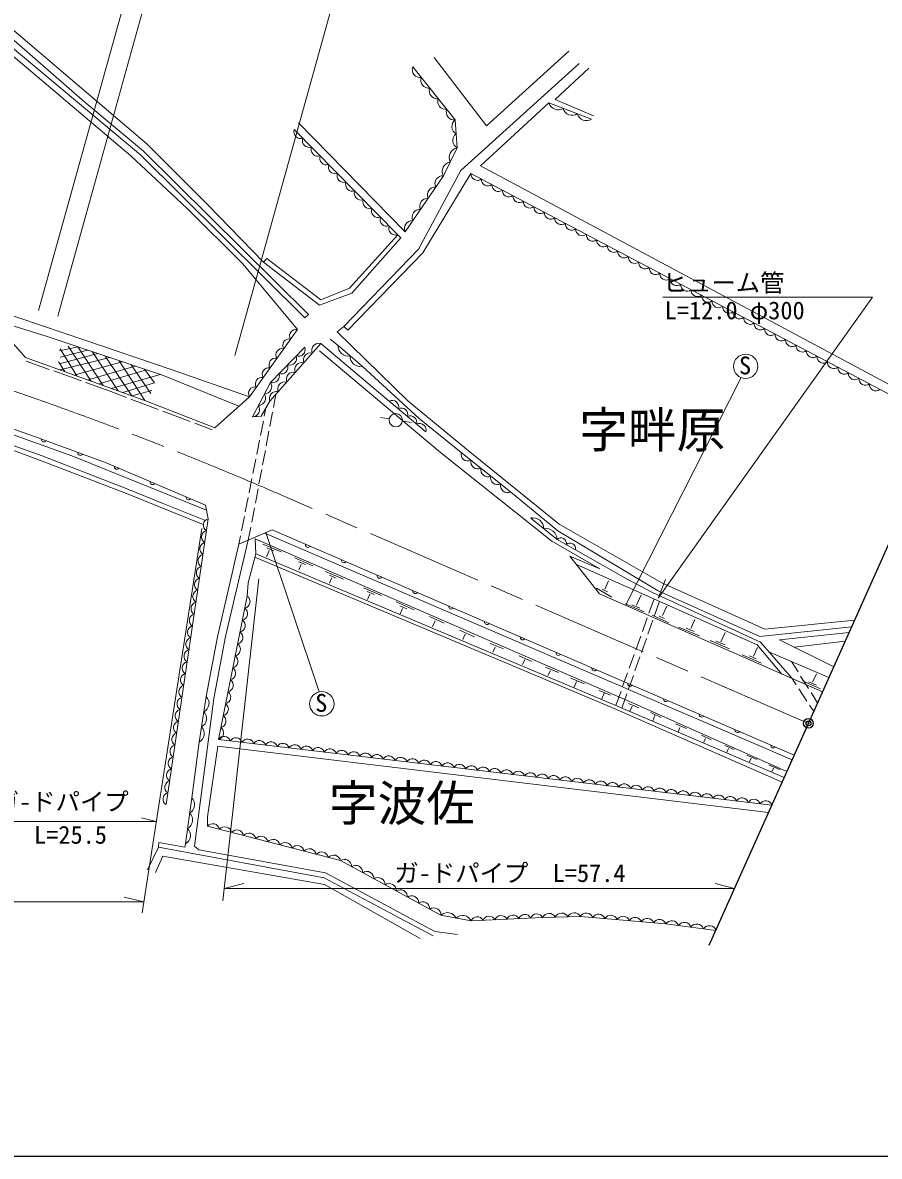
# Model space of a CAD drawing. Units: millimetres, scale not verified. Extents: x 40000 to 680000, y 20000 to 380000.
# Drawn here: x 474614 to 562552, y 205000 to 321313 of the extents above; entities that cross this region are included whole.
import ezdxf
from ezdxf.enums import TextEntityAlignment as Align

# ---------------------------------------------------------------- set-up
doc = ezdxf.new("R2010")
doc.units = ezdxf.units.MM
doc.header["$LTSCALE"] = 1000
doc.header["$PDMODE"] = 32
doc.header["$PDSIZE"] = 500
doc.linetypes.add('CHAIN', pattern=[18.5, 12, -1.5, 3.5, -1.5])
for name, color, linetype, lineweight in [('M-BGD', 7, 'Continuous', 13), ('M-BMK', 2, 'CHAIN', 13), ('M-BMK-SRVR', 3, 'Continuous', 25), ('M-STR-HTXT', 7, 'Continuous', 13), ('M-TTL-BAND', 7, 'Continuous', 25)]:
    doc.layers.add(name, color=color, linetype=linetype, lineweight=lineweight)
doc.layers.add('M-OTRS', color=6, linetype='Continuous')
doc.styles.add('ＭＳ ゴシック', font='')
doc.styles.get('ＭＳ ゴシック').set_extended_font_data('MS Gothic')

msp = doc.modelspace()

# ---------------------------------------------------------------- linework, layer by layer
at = {"layer": 'M-BGD'}
for p, q in [((469936, 322738), (480992, 313144)), ((487393, 308837), (471123, 322685)), ((470370, 320615), (485713, 307650)), ((486726, 307737), (470894, 320959)), ((522239, 310741), (516871, 317724)), ((522239, 310741), (530688, 318397)), ((519608, 306132), (531746, 317111)), ((532733, 316662), (529280, 313439)), ((480992, 313144), (487005, 308136)), ((521622, 306635), (528640, 313073)), ((528640, 313073), (533006, 311414)), ((529280, 313439), (533215, 311751)), ((513891, 299854), (502915, 311040)), ((502498, 310348), (513121, 299561)), ((487393, 308837), (493601, 302674)), ((485713, 307650), (491500, 302237)), ((503581, 291013), (486726, 307737)), ((487005, 308136), (503959, 291355)), ((519608, 306132), (515250, 298071)), ((569420, 281061), (521622, 306635)), ((515699, 297682), (520633, 305847)), ((520633, 305847), (569069, 280275)), ((493601, 302674), (499332, 296748)), ((491500, 302237), (497206, 296583)), ((508176, 294081), (513121, 299561)), ((513431, 299242), (508397, 293549)), ((513121, 299561), (513431, 299242)), ((465192, 297839), (474915, 286961)), ((515250, 298071), (507570, 290142)), ((499332, 296748), (499686, 297111)), ((505074, 292335), (499332, 296748)), ((499686, 297111), (505225, 292875)), ((508009, 289757), (515699, 297682)), ((497206, 296583), (502815, 289828)), ((508397, 293549), (505074, 292335)), ((505225, 292875), (508176, 294081)), ((470001, 292459), (481006, 288722)), ((477123, 289124), (471378, 290918)), ((503959, 291355), (503581, 291013)), ((502815, 289828), (497891, 282941)), ((506906, 289610), (507570, 290142)), ((507570, 290142), (508009, 289757)), ((488954, 285132), (477123, 289124)), ((481006, 288722), (489870, 285718)), ((506195, 288857), (507003, 288193)), ((514163, 282525), (506906, 289610)), ((478397, 287645), (480277, 288060)), ((482331, 287367), (478397, 286310)), ((481263, 287727), (478463, 286994)), ((480185, 285067), (478479, 287841)), ((481654, 284538), (479277, 288134)), ((482894, 284093), (480277, 288060)), ((484411, 283547), (481751, 287563)), ((505221, 288405), (499984, 282463)), ((517510, 277200), (505098, 287638)), ((505221, 288405), (512247, 282490)), ((507003, 288193), (509455, 286059)), ((474915, 286961), (487343, 282493)), ((477351, 285745), (474985, 286600)), ((478945, 285512), (478283, 286522)), ((483556, 286954), (478474, 285682)), ((479918, 285163), (484834, 286522)), ((485831, 283037), (483082, 287113)), ((487158, 282559), (484536, 286623)), ((487775, 283266), (485760, 286210)), ((480642, 284555), (477821, 285575)), ((481323, 284657), (486160, 286075)), ((482467, 284246), (487321, 285683)), ((483722, 283795), (488721, 285211)), ((488149, 284373), (487107, 285755)), ((496821, 281982), (488954, 285132)), ((489870, 285718), (497891, 282941)), ((509455, 286059), (515330, 280706)), ((483479, 283530), (481112, 284385)), ((484903, 283370), (488149, 284373)), ((548361, 284892), (536485, 261526)), ((485263, 282857), (483479, 283530)), ((488538, 281624), (485731, 282681)), ((485831, 283037), (487872, 283559)), ((494335, 279755), (497891, 282941)), ((500363, 281841), (500617, 283182)), ((487343, 282493), (494335, 279755)), ((499984, 282463), (499084, 280955)), ((499417, 280933), (499589, 281802)), ((515995, 279320), (512247, 282490)), ((520165, 277541), (514163, 282525)), ((479646, 276866), (467827, 281091)), ((491814, 280390), (489006, 281448)), ((499084, 280955), (498190, 280878)), ((499027, 278971), (499319, 280442)), ((499990, 279877), (500270, 281350)), ((511348, 280816), (512250, 280666)), ((513610, 280438), (514512, 280288)), ((515330, 280706), (519624, 277211)), ((494066, 279542), (492282, 280214)), ((499618, 277912), (499897, 279385)), ((470013, 278768), (476453, 276389)), ((470188, 279144), (476600, 276877)), ((498637, 277010), (498930, 278481)), ((476600, 276877), (485412, 273459)), ((493477, 271280), (479646, 276866)), ((499245, 275947), (499525, 277420)), ((528930, 268116), (517510, 277200)), ((519624, 277211), (524688, 273164)), ((529676, 269844), (520165, 277541)), ((485269, 273019), (476453, 276389)), ((498248, 275048), (498540, 276519)), ((497858, 273086), (498150, 274557)), ((498872, 273982), (499152, 275455)), ((489116, 271954), (485412, 273459)), ((498500, 272017), (498779, 273490)), ((493134, 269822), (485269, 273019)), ((497468, 271125), (497761, 272596)), ((524688, 273164), (529563, 269191)), ((493385, 270251), (489116, 271954)), ((493371, 271812), (493650, 270417)), ((498127, 270052), (498406, 271525)), ((493650, 270417), (489329, 241082)), ((497079, 269163), (497371, 270634)), ((493000, 269431), (486865, 229995)), ((500216, 269266), (496809, 267804)), ((497779, 268220), (498034, 269560)), ((553606, 245689), (499475, 268948)), ((505036, 252646), (499572, 268989)), ((500216, 269266), (553821, 246168)), ((529563, 269191), (539832, 263023)), ((540210, 263830), (529676, 269844)), ((496809, 267804), (494598, 258298)), ((495436, 258328), (497779, 268220)), ((496809, 267804), (496981, 268672)), ((498484, 268348), (537130, 251560)), ((498546, 266817), (498484, 268348)), ((499275, 267810), (501136, 267006)), ((533855, 265284), (528930, 268116)), ((497749, 263826), (498546, 266817)), ((535324, 250939), (498453, 266467)), ((498546, 266817), (535506, 251246)), ((499925, 267142), (499643, 266494)), ((499677, 267420), (500380, 267124)), ((502544, 266390), (504405, 265587)), ((533813, 262699), (530791, 266565)), ((530791, 266565), (533855, 265284)), ((536681, 264200), (531348, 267242)), ((502945, 266000), (503648, 265705)), ((503193, 265722), (502963, 265191)), ((531413, 265769), (550025, 257475)), ((505697, 265020), (507558, 264216)), ((506099, 264630), (506802, 264335)), ((506347, 264352), (506117, 263821)), ((534382, 263191), (534736, 264042)), ((539273, 262864), (536681, 264200)), ((497675, 262470), (497749, 263826)), ((509589, 263329), (511450, 262526)), ((509991, 262939), (510694, 262644)), ((533519, 263297), (535097, 262382)), ((534098, 263203), (534642, 262925)), ((539832, 263023), (550280, 258338)), ((550793, 259089), (540210, 263830)), ((510239, 262662), (510008, 262130)), ((512938, 261875), (514799, 261071)), ((556715, 252643), (533813, 262699)), ((537628, 261563), (538089, 262600)), ((539431, 262196), (538902, 260722)), ((550344, 257754), (539273, 262864)), ((539991, 261947), (539470, 260473)), ((513340, 261485), (514043, 261189)), ((513588, 261207), (513357, 260675)), ((536503, 261679), (538408, 260854)), ((537141, 261590), (537974, 261253)), ((540301, 260477), (540733, 261440)), ((516376, 260374), (517895, 259689)), ((516967, 259949), (516689, 259370)), ((538734, 260251), (538228, 258839)), ((539303, 260002), (538803, 258588)), ((539244, 260512), (540945, 259744)), ((539941, 260423), (540508, 260175)), ((543212, 259146), (543620, 260079)), ((550793, 259089), (560014, 260020)), ((494598, 258298), (493462, 252167)), ((494239, 251987), (495436, 258328)), ((519452, 258988), (521008, 258298)), ((520051, 258590), (519799, 258031)), ((538059, 258369), (537553, 256957)), ((541936, 259305), (544075, 258402)), ((542728, 259181), (543549, 258839)), ((546284, 257781), (546710, 258744)), ((550280, 258338), (559703, 259326)), ((559443, 258744), (552293, 257979)), ((522611, 257633), (523982, 257054)), ((523131, 257249), (522883, 256711)), ((538636, 258116), (538136, 256702)), ((545174, 257917), (547165, 257072)), ((545765, 257858), (546716, 257468)), ((549646, 256316), (550030, 257220)), ((550025, 257475), (552541, 254476)), ((553593, 254014), (550344, 257754)), ((552293, 257979), (557875, 255237)), ((553831, 257224), (559046, 257855)), ((525589, 256348), (526888, 255769)), ((526179, 255964), (525931, 255456)), ((537384, 256486), (536878, 255074)), ((537969, 256231), (537469, 254817)), ((548464, 256470), (550449, 255589)), ((549221, 256346), (549912, 256038)), ((551204, 256765), (557372, 254112)), ((528288, 255196), (529612, 254635)), ((528796, 254853), (528536, 254321)), ((554203, 254698), (553528, 255765)), ((530894, 254067), (532282, 253488)), ((531461, 253701), (531225, 253152)), ((536709, 254603), (536203, 253191)), ((537302, 254345), (536802, 252931)), ((554018, 253372), (553593, 254014)), ((555271, 253007), (554470, 254275)), ((554679, 253796), (556511, 252958)), ((555294, 253696), (556097, 253324)), ((555707, 253655), (556097, 254499)), ((533800, 252805), (534950, 252313)), ((534289, 252518), (534052, 251954)), ((536034, 252720), (535506, 251246)), ((536635, 252460), (536114, 250986)), ((555121, 251703), (554294, 252955)), ((556212, 251518), (555538, 252585)), ((492246, 236839), (494239, 251987)), ((492720, 247506), (493462, 252167)), ((535506, 251246), (552785, 243851)), ((536791, 251471), (537855, 251022)), ((537130, 251560), (553070, 244489)), ((555822, 250644), (555397, 251286)), ((535324, 250939), (552582, 243398)), ((537169, 251199), (536951, 250679)), ((539084, 250520), (540147, 250029)), ((539509, 250212), (539296, 249693)), ((541618, 249379), (542770, 248895)), ((542085, 249001), (541896, 248570)), ((544300, 248211), (545304, 247744)), ((544702, 247880), (544536, 247496)), ((491972, 241794), (492720, 247506)), ((494647, 247095), (493590, 239837)), ((494647, 247095), (551182, 240265)), ((546680, 247158), (547664, 246741)), ((547058, 246843), (546861, 246406)), ((548942, 246156), (549994, 245701)), ((549403, 245855), (549238, 245471)), ((551225, 245163), (552323, 244699)), ((551705, 244876), (551528, 244498)), ((491321, 237075), (491972, 241794)), ((493590, 239837), (493571, 238880)), ((488544, 236733), (487413, 234395)), ((488604, 237211), (488544, 236733)), ((488544, 236733), (505567, 233571)), ((491276, 236733), (488604, 237211)), ((491321, 237075), (491276, 236733)), ((492685, 236460), (492246, 236839)), ((505712, 234089), (492685, 236460)), ((489001, 235794), (488244, 234119)), ((505605, 232888), (489001, 235794)), ((505712, 234089), (516932, 228073)), ((505567, 233571), (512748, 229732)), ((505605, 232888), (515403, 227352)), ((516739, 227606), (512748, 229732)), ((516932, 228073), (519238, 227752))]:
    msp.add_line(p, q, dxfattribs=at)
for points in [[(514659, 316782), (519025, 311339), (519205, 308467), (517799, 305596), (513891, 299854)], [(334479, 292406), (372060, 292283), (401350, 292223), (411728, 291924), (420421, 291469), (428882, 290864), (440815, 288830), (450984, 286617), (463605, 283118), (475927, 278811), (483202, 276142), (493371, 271812)], [(498190, 280878), (500044, 284407), (503567, 288020)], [(531348, 267242), (529474, 268299), (526782, 270492)], [(551517, 241016), (494706, 247765), (497675, 262470)], [(545781, 228184), (540641, 228851), (531868, 229609), (527990, 229506), (520648, 229154), (517555, 229738), (507232, 235342), (493571, 238880)]]:
    msp.add_lwpolyline(points, dxfattribs=at)
for centre, radius in [((548828, 286052), 1250), ((512916, 280518), 683), ((505323, 251429), 1250)]:
    msp.add_circle(centre, radius, dxfattribs=at)
for centre, radius, start, end in [((515414, 316493), 809, 159.09301, 278.38001), ((516287, 315405), 809, 159.09301, 278.38001), ((517161, 314316), 809, 159.09301, 278.38001), ((518034, 313227), 809, 159.09301, 278.38001), ((529566, 313318), 958, 194.80157, 303.57113), ((518907, 312139), 809, 159.09301, 278.38001), ((531021, 312765), 958, 194.80157, 303.57113), ((532477, 312212), 958, 194.80157, 303.57113), ((519516, 310649), 846, 125.41253, 241.74014), ((503152, 310108), 697, 159.80309, 289.31946), ((504037, 309209), 697, 159.80309, 289.31946), ((519605, 309213), 846, 125.41253, 241.74014), ((504923, 308310), 697, 159.80309, 289.31946), ((519391, 307487), 998, 100.73843, 207.09037), ((505808, 307411), 697, 159.80309, 289.31946), ((506693, 306512), 697, 159.80309, 289.31946), ((518688, 306051), 998, 100.73843, 207.09037), ((507578, 305613), 697, 159.80309, 289.31946), ((508464, 304714), 697, 159.80309, 289.31946), ((517741, 304795), 803, 85.88966, 205.63542), ((521294, 305795), 663, 175.53562, 308.79987), ((522371, 305227), 663, 175.53562, 308.79987), ((509349, 303815), 697, 159.80309, 289.31946), ((516960, 303647), 803, 85.88966, 205.63542), ((523447, 304659), 663, 175.53562, 308.79987), ((524523, 304091), 663, 175.53562, 308.79987), ((510234, 302916), 697, 159.80309, 289.31946), ((516178, 302498), 803, 85.88966, 205.63542), ((525600, 303522), 663, 175.53562, 308.79987), ((526676, 302954), 663, 175.53562, 308.79987), ((527752, 302386), 663, 175.53562, 308.79987), ((511119, 302017), 697, 159.80309, 289.31946), ((512005, 301119), 697, 159.80309, 289.31946), ((515397, 301350), 803, 85.88966, 205.63542), ((528829, 301818), 663, 175.53562, 308.79987), ((529905, 301249), 663, 175.53562, 308.79987), ((512890, 300220), 697, 159.80309, 289.31946), ((514615, 300201), 803, 85.88966, 205.63542), ((530981, 300681), 663, 175.53562, 308.79987), ((532058, 300113), 663, 175.53562, 308.79987), ((533134, 299545), 663, 175.53562, 308.79987), ((534210, 298976), 663, 175.53562, 308.79987), ((535287, 298408), 663, 175.53562, 308.79987), ((536363, 297840), 663, 175.53562, 308.79987), ((537439, 297272), 663, 175.53562, 308.79987), ((538516, 296703), 663, 175.53562, 308.79987), ((539592, 296135), 663, 175.53562, 308.79987), ((540668, 295567), 663, 175.53562, 308.79987), ((541745, 294998), 663, 175.53562, 308.79987), ((542821, 294430), 663, 175.53562, 308.79987), ((543897, 293862), 663, 175.53562, 308.79987), ((544974, 293294), 663, 175.53562, 308.79987), ((546050, 292725), 663, 175.53562, 308.79987), ((547127, 292157), 663, 175.53562, 308.79987), ((548203, 291589), 663, 175.53562, 308.79987), ((549279, 291021), 663, 175.53562, 308.79987), ((502673, 289187), 657, 77.47674, 211.40091), ((550356, 290452), 663, 175.53562, 308.79987), ((551432, 289884), 663, 175.53562, 308.79987), ((501969, 288203), 657, 77.47674, 211.40091), ((552508, 289316), 663, 175.53562, 308.79987), ((553585, 288748), 663, 175.53562, 308.79987), ((501266, 287219), 657, 77.47674, 211.40091), ((502913, 287776), 697, 250.95148, 20.48951), ((504171, 286692), 745, 76.17172, 201.04032), ((505043, 287682), 745, 76.17172, 201.04032), ((508026, 288131), 1026, 176.56436, 281.39441), ((554661, 288179), 663, 175.53562, 308.79987), ((555737, 287611), 663, 175.53562, 308.79987), ((500562, 286235), 657, 77.47674, 211.40091), ((501152, 285970), 697, 250.95148, 20.48951), ((502033, 286873), 697, 250.95148, 20.48951), ((503298, 285702), 745, 76.17172, 201.04032), ((509253, 287064), 1026, 176.56436, 281.39441), ((556814, 287043), 663, 175.53562, 308.79987), ((557890, 286474), 663, 175.53562, 308.79987), ((499859, 285251), 657, 77.47674, 211.40091), ((500272, 285067), 697, 250.95148, 20.48951), ((502425, 284711), 745, 76.17172, 201.04032), ((558966, 285906), 663, 175.53562, 308.79987), ((560043, 285338), 663, 175.53562, 308.79987), ((498452, 283283), 657, 77.47674, 211.40091), ((499156, 284267), 657, 77.47674, 211.40091), ((499424, 283983), 752, 270.18468, 34.37832), ((501552, 283721), 745, 76.17172, 201.04032), ((561119, 284770), 663, 175.53562, 308.79987), ((562195, 284201), 663, 175.53562, 308.79987), ((498805, 282807), 752, 270.18468, 34.37832), ((500679, 282731), 745, 76.17172, 201.04032), ((498187, 281630), 752, 270.18468, 34.37832), ((512540, 281887), 671, 343.58305, 115.97156), ((513477, 281095), 671, 343.58305, 115.97156), ((514414, 280302), 671, 343.58305, 115.97156), ((515352, 279509), 671, 343.58305, 115.97156), ((476788, 278555), 256, 172.53197, 327.1712), ((480543, 277177), 256, 172.53197, 327.1712), ((520333, 277061), 725, 168.01974, 294.71568), ((484280, 275744), 256, 169.61898, 324.25821), ((521346, 276251), 725, 168.01974, 294.71568), ((522359, 275442), 725, 168.01974, 294.71568), ((523372, 274632), 725, 168.01974, 294.71568), ((487960, 274177), 256, 169.61898, 324.25821), ((524385, 273823), 725, 168.01974, 294.71568), ((491641, 272610), 256, 169.61898, 324.25821), ((493834, 269765), 677, 105.77326, 237.47003), ((526986, 269369), 1142, 1.34474, 100.30794), ((493654, 268543), 677, 105.77326, 237.47003), ((528332, 268272), 1142, 1.34474, 100.30794), ((493474, 267321), 677, 105.77326, 237.47003), ((503912, 267735), 256, 169.36932, 324.00855), ((529863, 267894), 562, 347.31356, 133.85524), ((530800, 267365), 562, 347.31356, 133.85524), ((493294, 266098), 677, 105.77326, 237.47003), ((493114, 264876), 677, 105.77326, 237.47003), ((507586, 266152), 256, 169.36932, 324.00855), ((492934, 263654), 677, 105.77326, 237.47003), ((511259, 264569), 256, 169.36932, 324.00855), ((492754, 262432), 677, 105.77326, 237.47003), ((514933, 262986), 256, 169.36932, 324.00855), ((492574, 261209), 677, 105.77326, 237.47003), ((497269, 261914), 688, 283.35115, 53.81741), ((492394, 259987), 677, 105.77326, 237.47003), ((497022, 260689), 688, 283.35115, 53.81741), ((518606, 261403), 256, 169.36932, 324.00855), ((492214, 258765), 677, 105.77326, 237.47003), ((496774, 259464), 688, 283.35115, 53.81741), ((522279, 259820), 256, 169.36932, 324.00855), ((496527, 258238), 688, 283.35115, 53.81741), ((525953, 258237), 256, 169.36932, 324.00855), ((492034, 257542), 677, 105.77326, 237.47003), ((496279, 257013), 688, 283.35115, 53.81741), ((491854, 256320), 677, 105.77326, 237.47003), ((496032, 255787), 688, 283.35115, 53.81741), ((529626, 256654), 256, 169.36932, 324.00855), ((491674, 255098), 677, 105.77326, 237.47003), ((495784, 254562), 688, 283.35115, 53.81741), ((533300, 255071), 256, 169.36932, 324.00855), ((491494, 253876), 677, 105.77326, 237.47003), ((495537, 253337), 688, 283.35115, 53.81741), ((491314, 252653), 677, 105.77326, 237.47003), ((495290, 252111), 688, 283.35115, 53.81741), ((536973, 253489), 256, 169.36932, 324.00855), ((491134, 251431), 677, 105.77326, 237.47003), ((492772, 251480), 973, 297.04472, 44.86636), ((495042, 250886), 688, 283.35115, 53.81741), ((540647, 251906), 256, 169.36932, 324.00855), ((490954, 250209), 677, 105.77326, 237.47003), ((492525, 249927), 973, 297.04472, 44.86636), ((494795, 249660), 688, 283.35115, 53.81741), ((544320, 250323), 256, 169.36932, 324.00855), ((490774, 248986), 677, 105.77326, 237.47003), ((492277, 248373), 973, 297.04472, 44.86636), ((494547, 248435), 688, 283.35115, 53.81741), ((490594, 247764), 677, 105.77326, 237.47003), ((495280, 247432), 663, 16.5971, 149.85199), ((496488, 247289), 663, 16.5971, 149.85199), ((497697, 247145), 663, 16.5971, 149.85199), ((547994, 248740), 256, 169.36932, 324.00855), ((490413, 246542), 677, 105.77326, 237.47003), ((498906, 247001), 663, 16.5971, 149.85199), ((500115, 246858), 663, 16.5971, 149.85199), ((501323, 246714), 663, 16.5971, 149.85199), ((502532, 246571), 663, 16.5971, 149.85199), ((503741, 246427), 663, 16.5971, 149.85199), ((504950, 246283), 663, 16.5971, 149.85199), ((506158, 246140), 663, 16.5971, 149.85199), ((507367, 245996), 663, 16.5971, 149.85199), ((551667, 247157), 256, 169.36932, 324.00855), ((490233, 245320), 677, 105.77326, 237.47003), ((508576, 245853), 663, 16.5971, 149.85199), ((509785, 245709), 663, 16.5971, 149.85199), ((510993, 245565), 663, 16.5971, 149.85199), ((512202, 245422), 663, 16.5971, 149.85199), ((513411, 245278), 663, 16.5971, 149.85199), ((514619, 245135), 663, 16.5971, 149.85199), ((515828, 244991), 663, 16.5971, 149.85199), ((517037, 244847), 663, 16.5971, 149.85199), ((490053, 244097), 677, 105.77326, 237.47003), ((518246, 244704), 663, 16.5971, 149.85199), ((519454, 244560), 663, 16.5971, 149.85199), ((520663, 244416), 663, 16.5971, 149.85199), ((521872, 244273), 663, 16.5971, 149.85199), ((523081, 244129), 663, 16.5971, 149.85199), ((524289, 243986), 663, 16.5971, 149.85199), ((525498, 243842), 663, 16.5971, 149.85199), ((526707, 243698), 663, 16.5971, 149.85199), ((489873, 242875), 677, 105.77326, 237.47003), ((527916, 243555), 663, 16.5971, 149.85199), ((529124, 243411), 663, 16.5971, 149.85199), ((530333, 243268), 663, 16.5971, 149.85199), ((531542, 243124), 663, 16.5971, 149.85199), ((532751, 242980), 663, 16.5971, 149.85199), ((533959, 242837), 663, 16.5971, 149.85199), ((535168, 242693), 663, 16.5971, 149.85199), ((536377, 242550), 663, 16.5971, 149.85199), ((489693, 241653), 677, 105.77326, 237.47003), ((537586, 242406), 663, 16.5971, 149.85199), ((538794, 242262), 663, 16.5971, 149.85199), ((540003, 242119), 663, 16.5971, 149.85199), ((541212, 241975), 663, 16.5971, 149.85199), ((542421, 241831), 663, 16.5971, 149.85199), ((543629, 241688), 663, 16.5971, 149.85199), ((544838, 241544), 663, 16.5971, 149.85199), ((546047, 241401), 663, 16.5971, 149.85199), ((491281, 241088), 988, 298.661, 45.62146), ((547256, 241257), 663, 16.5971, 149.85199), ((548464, 241113), 663, 16.5971, 149.85199), ((549673, 240970), 663, 16.5971, 149.85199), ((550882, 240826), 663, 16.5971, 149.85199), ((491064, 239515), 988, 298.661, 45.62146), ((490847, 237942), 988, 298.661, 45.62146), ((494113, 238415), 714, 11.58641, 139.37215), ((495355, 238094), 714, 11.58641, 139.37215), ((496597, 237772), 714, 11.58641, 139.37215), ((497839, 237450), 714, 11.58641, 139.37215), ((499081, 237129), 714, 11.58641, 139.37215), ((500322, 236807), 714, 11.58641, 139.37215), ((501564, 236485), 714, 11.58641, 139.37215), ((502806, 236164), 714, 11.58641, 139.37215), ((504048, 235842), 714, 11.58641, 139.37215), ((505290, 235520), 714, 11.58641, 139.37215), ((506532, 235199), 714, 11.58641, 139.37215), ((507647, 234739), 732, 358.4911, 124.52142), ((508794, 234116), 732, 358.4911, 124.52142), ((509941, 233493), 732, 358.4911, 124.52142), ((511088, 232871), 732, 358.4911, 124.52142), ((512235, 232248), 732, 358.4911, 124.52142), ((513382, 231626), 732, 358.4911, 124.52142), ((514529, 231003), 732, 358.4911, 124.52142), ((515676, 230380), 732, 358.4911, 124.52142), ((516823, 229758), 732, 358.4911, 124.52142), ((518222, 229028), 974, 25.39944, 133.18288), ((519768, 228736), 974, 25.39944, 133.18288), ((521273, 228914), 669, 26.45504, 159.03865), ((522496, 228973), 669, 26.45504, 159.03865), ((523720, 229032), 669, 26.45504, 159.03865), ((524943, 229090), 669, 26.45504, 159.03865), ((526167, 229149), 669, 26.45504, 159.03865), ((527391, 229208), 669, 26.45504, 159.03865), ((528645, 229201), 723, 28.03595, 155.00733), ((529937, 229235), 723, 28.03595, 155.00733), ((531230, 229269), 723, 28.03595, 155.00733), ((532469, 229261), 694, 20.15503, 149.97293), ((533722, 229153), 694, 20.15503, 149.97293), ((534976, 229045), 694, 20.15503, 149.97293), ((536229, 228937), 694, 20.15503, 149.97293), ((537482, 228828), 694, 20.15503, 149.97293), ((538735, 228720), 694, 20.15503, 149.97293), ((539989, 228612), 694, 20.15503, 149.97293), ((541241, 228446), 725, 19.22389, 145.98505), ((542526, 228279), 725, 19.22389, 145.98505), ((543811, 228112), 725, 19.22389, 145.98505), ((545097, 227945), 725, 19.22389, 145.98505)]:
    msp.add_arc(centre, radius, start, end, dxfattribs=at)
at = {"layer": 'M-BMK'}
msp.add_line((555276, 249423), (501580, 272669), dxfattribs=at)
msp.add_arc((349355, -77304), 381646, 66.4929, 72.79223, dxfattribs=at)
at = {"layer": 'M-BMK-SRVR'}
for p, q in [((555276, 249423), (570992, 284577)), ((545094, 226648), (555276, 249423))]:
    msp.add_line(p, q, dxfattribs=at)
msp.add_circle((555276, 249423), 500, dxfattribs=at)
at = {"layer": 'M-OTRS'}
msp.add_point((555276, 249423), dxfattribs=at)
at = {"layer": 'M-STR-HTXT'}
for p, q in [((493195, 345026), (478216, 291209)), ((511376, 340985), (496397, 287168)), ((486523, 328717), (476238, 291767)), ((539858, 262258), (561850, 293157)), ((540316, 293157), (561850, 293157)), ((495163, 231204), (498872, 264252)), ((539858, 262258), (540610, 264177)), ((488321, 239352), (486821, 239727)), ((469729, 239352), (488321, 239352)), ((495306, 232477), (497306, 232977)), ((547700, 232477), (545700, 232977)), ((487037, 231099), (485037, 231599)), ((495306, 232477), (547700, 232477)), ((398007, 231099), (487037, 231099))]:
    msp.add_line(p, q, dxfattribs=at)
at = {"layer": 'M-TTL-BAND'}
msp.add_line((40000, 205000), (579000, 205000), dxfattribs=at)

# ---------------------------------------------------------------- texts
at = {"layer": 'M-BGD', "style": 'ＭＳ ゴシック'}
for s, height, p in [('S', 1833, (548149, 284678)), ('字畔原', 3666, (531739, 276604)), ('S', 1833, (504644, 250056)), ('字波佐', 3666, (506039, 238303))]:
    msp.add_text(s, height=height, dxfattribs=at).set_placement(p, align=Align.BOTTOM_LEFT)
at = {"layer": 'M-STR-HTXT', "style": 'ＭＳ ゴシック'}
for s, p in [('ヒューム管', (540316, 293157)), ('L=12.0 φ300', (540523, 290329)), ('ガ-ドパイプ', (471747, 239920)), ('L=25.5', (475785, 236523)), ('ガ-ドパイプ\u3000L=57.4', (512772, 232596))]:
    msp.add_text(s, height=1833, dxfattribs=at).set_placement(p, align=Align.BOTTOM_LEFT)

doc.saveas('drawing.dxf')
